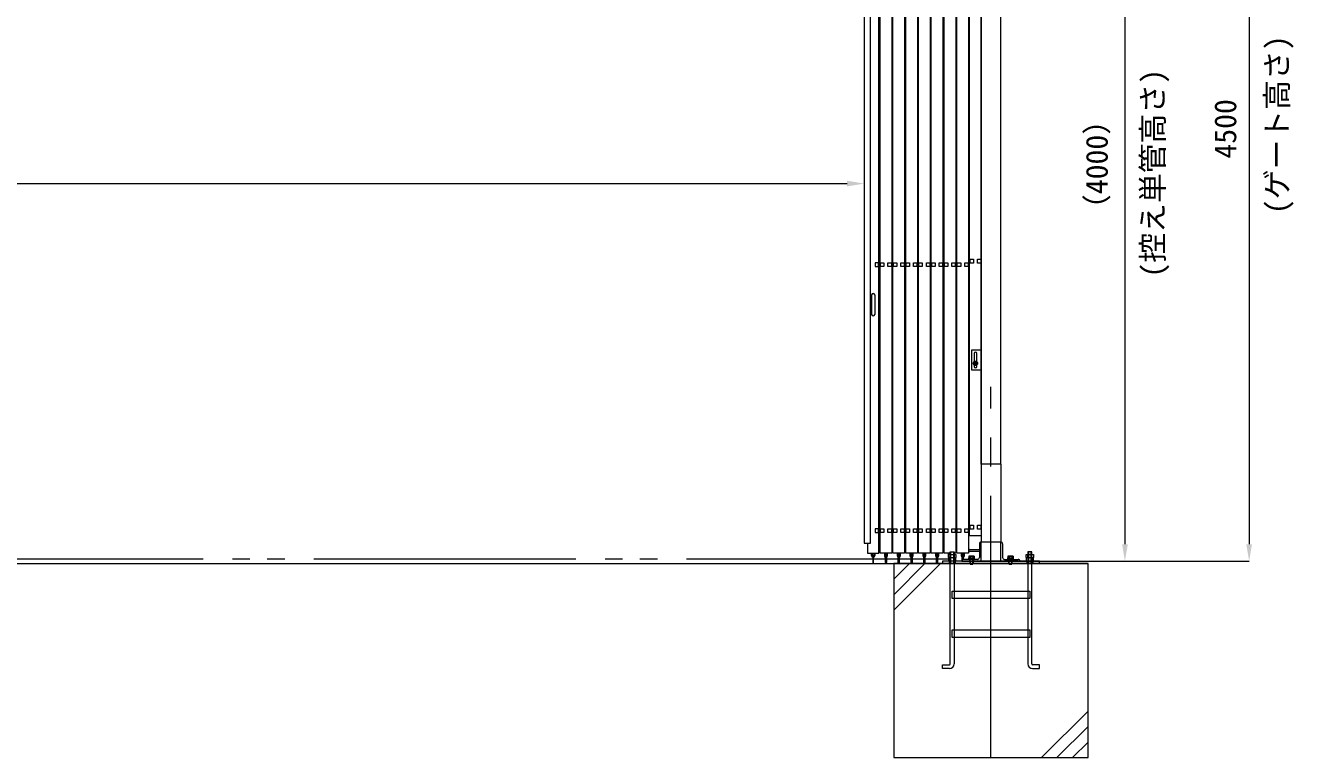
# Model space of a CAD drawing. Units: millimetres, scale not verified. Extents: x -13484 to 18716, y -23100 to 23100.
# Drawn here: x -489 to 6045, y -19060 to -15286 of the extents above; entities that cross this region are included whole.
import ezdxf
from ezdxf.enums import TextEntityAlignment as Align

# ---------------------------------------------------------------- set-up
doc = ezdxf.new("R2010")
doc.units = ezdxf.units.MM
doc.header["$LTSCALE"] = 150
for name, pattern in [('CHAIN2', [12, 9, -1, 1, -1]), ('DASHED1', [1.8, 1.2, -0.6]), ('DOUBLE_CHAIN2', [12.8, 9, -1, 0.6, -0.6, 0.6, -1])]:
    doc.linetypes.add(name, pattern=pattern)
for name, color, linetype, lineweight in [('0-4_ﾊﾝﾄﾞﾙ', 7, 'Continuous', 18), ('0-5_ﾍﾞｰｽﾗｲﾝ', 5, 'Continuous', 18), ('0-6_ﾎﾞﾙﾄ類', 2, 'Continuous', 18), ('0-8_ﾜｲﾔｰﾛｰﾌﾟ', 7, 'DOUBLE_CHAIN2', 18), ('0-9_基礎工事用PCA大', 7, 'Continuous', 18), ('0-B_寸法', 3, 'Continuous', 18), ('0-C_側固定棒', 7, 'Continuous', 18), ('0-F_大型柱', 7, 'Continuous', 18), ('1-3_中央走行棒', 7, 'Continuous', 18), ('1-4_中央走行棒右', 7, 'Continuous', 18), ('1-6_通芯', 1, 'CHAIN2', 18)]:
    doc.layers.add(name, color=color, linetype=linetype, lineweight=lineweight)
doc.styles.add('ＭＳ ゴシック', font='')
doc.styles.get('ＭＳ ゴシック').set_extended_font_data('MS Gothic')

msp = doc.modelspace()

# ---------------------------------------------------------------- linework, layer by layer
at = {"layer": '0-4_ﾊﾝﾄﾞﾙ'}
for p, q in [((3870.8, -16675.4), (3870.8, -16775.4)), ((3886.8, -16675.4), (3886.8, -16775.4))]:
    msp.add_line(p, q, dxfattribs=at)
for centre, start, end in [((3878.8, -16675.4), 0, 180), ((3878.8, -16775.4), 180, 0)]:
    msp.add_arc(centre, 8, start, end, dxfattribs=at)
at = {"layer": '0-5_ﾍﾞｰｽﾗｲﾝ'}
for p, q in [((-11764.2, -18060), (4985.8, -18060)), ((4737.8, -18048), (5816.8, -18048))]:
    msp.add_line(p, q, dxfattribs=at)
at = {"layer": '0-6_ﾎﾞﾙﾄ類'}
for p, q in [((4276.3, -18028), (4276.3, -18013.4)), ((4276.3, -18030.8), (4276.3, -18045.4)), ((4295.4, -18028), (4295.4, -18013.4)), ((4295.4, -18030.8), (4295.4, -18045.4)), ((4374, -18021), (4372.2, -18022)), ((4372.2, -18022), (4372.2, -18030.8)), ((4372.2, -18030.8), (4399.5, -18030.8)), ((4374, -18021), (4397.7, -18021)), ((4374.6, -18031), (4397.1, -18031)), ((4379, -18022), (4379, -18030.8)), ((4384.7, -18034), (4385.7, -18038)), ((4386, -18034), (4387, -18038)), ((4392.7, -18022), (4392.7, -18030.8)), ((4397.7, -18021), (4399.5, -18022)), ((4399.5, -18022), (4399.5, -18030.8)), ((4574, -18021), (4572.2, -18022)), ((4572.2, -18022), (4572.2, -18030.8)), ((4572.2, -18030.8), (4599.5, -18030.8)), ((4574, -18021), (4597.7, -18021)), ((4574.6, -18031), (4597.1, -18031)), ((4579, -18022), (4579, -18030.8)), ((4584.6, -18034), (4585.7, -18038)), ((4586, -18034), (4587, -18038)), ((4592.7, -18022), (4592.7, -18030.8)), ((4597.7, -18021), (4599.5, -18022)), ((4599.5, -18022), (4599.5, -18030.8)), ((4676.3, -18028), (4676.3, -18013.4)), ((4676.3, -18030.8), (4676.3, -18045.4)), ((4695.4, -18028), (4695.4, -18013.4)), ((4695.4, -18030.8), (4695.4, -18045.4)), ((4377.8, -18060), (4377.8, -18038)), ((4377.8, -18060), (4379.1, -18062.8)), ((4379.1, -18062.8), (4379.1, -18038)), ((4393.8, -18060), (4393.8, -18038)), ((4577.8, -18060), (4577.8, -18038)), ((4577.8, -18060), (4579.1, -18062.8)), ((4579.1, -18062.8), (4579.1, -18038)), ((4593.8, -18060), (4593.8, -18038))]:
    msp.add_line(p, q, dxfattribs=at)
for points in [[(4410.8, -17018.9), (4415.7, -17027.4), (4410.8, -17035.9), (4400.9, -17035.9), (4396, -17027.4), (4400.9, -17018.9)], [(4267.4, -18028), (4267.4, -18013.4), (4304.3, -18013.4), (4304.3, -18028), (4301.8, -18029.4), (4269.8, -18029.4)], [(4267.4, -18030.8), (4267.4, -18045.4), (4304.3, -18045.4), (4304.3, -18030.8), (4301.8, -18029.4), (4269.8, -18029.4)], [(4399.8, -18031), (4399.8, -18034), (4371.8, -18034), (4371.8, -18031)], [(4371.8, -18034), (4399.8, -18034), (4399.8, -18038), (4371.8, -18038)], [(4599.8, -18031), (4599.8, -18034), (4571.8, -18034), (4571.8, -18031)], [(4571.8, -18034), (4599.8, -18034), (4599.8, -18038), (4571.8, -18038)], [(4667.4, -18028), (4667.4, -18013.4), (4704.3, -18013.4), (4704.3, -18028), (4701.8, -18029.4), (4669.8, -18029.4)], [(4667.4, -18030.8), (4667.4, -18045.4), (4704.3, -18045.4), (4704.3, -18030.8), (4701.8, -18029.4), (4669.8, -18029.4)], [(4267.8, -18045.4), (4303.8, -18045.4), (4303.8, -18048), (4267.8, -18048)], [(4667.8, -18045.4), (4703.8, -18045.4), (4703.8, -18048), (4667.8, -18048)]]:
    msp.add_lwpolyline(points, close=True, dxfattribs=at)
for points in [[(4377.8, -18060), (4393.8, -18060), (4392.6, -18062.8)], [(4379.1, -18062.8), (4392.6, -18062.8), (4392.6, -18038)], [(4577.8, -18060), (4593.8, -18060), (4592.6, -18062.8)], [(4579.1, -18062.8), (4592.6, -18062.8), (4592.6, -18038)]]:
    msp.add_lwpolyline(points, dxfattribs=at)
for radius in [11, 8.51, 4.75, 4.21]:
    msp.add_circle((4405.8, -17027.4), radius, dxfattribs=at)
for centre, radius, start, end in [((4405.8, -17027.4), 8.89, 132.757, 167.243), ((4405.8, -17027.4), 8.89, 192.757, 227.243), ((4405.8, -17027.4), 8.89, 72.757, 107.243), ((4405.8, -17027.4), 8.89, 252.757, 287.243), ((4405.8, -17027.4), 8.89, 12.757, 47.243), ((4405.8, -17027.4), 8.89, 312.757, 347.243), ((4271.8, -18020.2), 8.96, 240, 300), ((4271.8, -18038.6), 8.96, 60, 120), ((4285.8, -17997), 32.5, 252.932, 287.068), ((4285.8, -18061.8), 32.5, 72.932, 107.068), ((4299.8, -18020.2), 8.94, 239.975, 300.025), ((4299.8, -18038.6), 8.94, 59.975, 120.025), ((4375.6, -18027), 6.04, 55.616, 124.384), ((4374.6, -18030.8), 0.19, 180, 270), ((4385.8, -18043.6), 22.6, 72.412, 107.588), ((4396.1, -18027), 6.04, 55.616, 124.384), ((4397.1, -18030.8), 0.19, 270, 0), ((4575.6, -18027), 6.04, 55.616, 124.384), ((4574.6, -18030.8), 0.19, 180, 270), ((4585.8, -18043.6), 22.6, 72.412, 107.588), ((4596.1, -18027), 6.04, 55.616, 124.384), ((4597.1, -18030.8), 0.19, 270, 0), ((4671.8, -18020.2), 8.96, 240, 300), ((4671.8, -18038.6), 8.96, 60, 120), ((4685.8, -17997), 32.5, 252.932, 287.068), ((4685.8, -18061.8), 32.5, 72.932, 107.068), ((4699.8, -18020.2), 8.94, 239.975, 300.025), ((4699.8, -18038.6), 8.94, 59.975, 120.025)]:
    msp.add_arc(centre, radius, start, end, dxfattribs=at)
at = {"layer": '0-8_ﾜｲﾔｰﾛｰﾌﾟ'}
msp.add_line((4267.4, -18037), (-9795.7, -18037), dxfattribs=at)
at = {"layer": '0-9_基礎工事用PCA大'}
for p, q in [((3985.8, -18300), (4225.8, -18060)), ((3985.8, -18220), (4145.8, -18060)), ((3985.8, -18140), (4065.8, -18060)), ((4295.4, -18240), (4295.4, -18402)), ((4676.3, -18240), (4676.3, -18402)), ((4295.4, -18440), (4295.4, -18577)), ((4676.3, -18440), (4676.3, -18577)), ((4985.8, -18820), (4745.8, -19060)), ((4985.8, -18900), (4825.8, -19060)), ((4985.8, -18980), (4905.8, -19060))]:
    msp.add_line(p, q, dxfattribs=at)
at = {"layer": '0-9_基礎工事用PCA大', "color": 4, "linetype": 'DASHED1', "lineweight": 9}
for p, q in [((4271.1, -18048), (4271.1, -18060)), ((4300.8, -18048), (4300.8, -18060)), ((4377.8, -18048), (4377.8, -18060)), ((4393.8, -18048), (4393.8, -18060)), ((4577.8, -18048), (4577.8, -18060)), ((4593.8, -18048), (4593.8, -18060)), ((4670.8, -18048), (4670.8, -18060)), ((4700.8, -18048), (4700.8, -18060)), ((4295.4, -18202), (4295.4, -18240)), ((4676.3, -18202), (4676.3, -18240)), ((4295.4, -18402), (4295.4, -18440)), ((4676.3, -18402), (4676.3, -18440))]:
    msp.add_line(p, q, dxfattribs=at)
at = {"layer": '0-9_基礎工事用PCA大'}
for points in [[(4276.3, -18576.9), (4276.3, -18000), (4295.4, -18000), (4295.4, -18202)], [(4276.3, -18062.5), (4278.8, -18060), (4278.8, -18000), (4292.9, -18000), (4292.9, -18060), (4295.4, -18062.5)], [(4695.4, -18576.9), (4695.4, -18000), (4676.3, -18000), (4676.3, -18202)], [(4695.4, -18062.5), (4692.9, -18060), (4692.9, -18000), (4678.8, -18000), (4678.8, -18060), (4676.3, -18062.5)], [(4272.4, -18600), (4235.4, -18600), (4235.4, -18581), (4272.3, -18581)], [(4699.3, -18600), (4736.3, -18600), (4736.3, -18581), (4699.4, -18581)]]:
    msp.add_lwpolyline(points, dxfattribs=at)
for points in [[(3985.8, -19060), (4985.8, -19060), (4985.8, -18060), (3985.8, -18060)], [(4235.8, -18060), (4735.8, -18060), (4735.8, -18048), (4235.8, -18048)], [(4285.8, -18202), (4685.8, -18202), (4685.8, -18240), (4285.8, -18240)], [(4285.8, -18402), (4685.8, -18402), (4685.8, -18440), (4285.8, -18440)]]:
    msp.add_lwpolyline(points, close=True, dxfattribs=at)
for centre, radius, start, end in [((4272.3, -18576.9), 4, 270, 0), ((4272.4, -18577), 23, 270, 0), ((4699.3, -18577), 23, 180, 270), ((4699.4, -18576.9), 4, 180, 270)]:
    msp.add_arc(centre, radius, start, end, dxfattribs=at)
at = {"layer": '0-B_寸法'}
for p, q in [((5815.8, -13636), (5815.8, -17960)), ((5175.8, -14136), (5175.8, -17960)), ((3832.8, -15660.6), (3832.8, -16102.2)), ((-9289.2, -16101.2), (3744.8, -16101.2)), ((4536.8, -18048), (5816.8, -18048)), ((4625.3, -18048), (5176.8, -18048))]:
    msp.add_line(p, q, dxfattribs=at)
at = {"layer": '0-B_寸法', "color": 91}
for points in [[(3744.8, -16086.5), (3832.8, -16101.2), (3744.8, -16115.9)], [(5161.2, -17960), (5175.8, -18048), (5190.5, -17960)], [(5801.2, -17960), (5815.8, -18048), (5830.5, -17960)]]:
    msp.add_solid(points, dxfattribs=at)
at = {"layer": '0-C_側固定棒'}
for points in [[(4375.8, -17862.4), (4375.8, -14247.4), (4435.8, -14247.4), (4435.8, -17917.4), (4375.8, -17917.4)], [(4395.5, -16510.9), (4378.2, -16510.9), (4378.2, -16490.9), (4395.5, -16490.9)], [(4433.5, -16510.9), (4416.2, -16510.9), (4416.2, -16490.9), (4433.5, -16490.9)], [(4395.5, -17882.4), (4378.2, -17882.4), (4378.2, -17862.4), (4395.5, -17862.4)], [(4433.5, -17882.4), (4416.2, -17882.4), (4416.2, -17862.4), (4433.5, -17862.4)]]:
    msp.add_lwpolyline(points, close=True, dxfattribs=at)
at = {"layer": '0-F_大型柱'}
for p, q in [((4435.8, -17548), (4435.8, -14098)), ((4535.8, -17548), (4535.8, -14098)), ((4398.3, -16977.4), (4398.3, -17019.4)), ((4413.3, -17019.4), (4413.3, -16977.4)), ((4398.3, -17035.5), (4398.3, -17043.4)), ((4413.3, -17043.4), (4413.3, -17035.5)), ((4425.8, -17958), (4425.8, -18028)), ((4545.8, -17958), (4545.8, -18028)), ((4415.8, -18038), (4345.8, -18038)), ((4435.8, -18048), (4535.8, -18048)), ((4555.8, -18038), (4625.8, -18038))]:
    msp.add_line(p, q, dxfattribs=at)
at = {"layer": '0-F_大型柱', "color": 4, "linetype": 'DASHED1', "lineweight": 9}
for p, q in [((4375.8, -18038), (4375.8, -18048)), ((4395.8, -18038), (4395.8, -18048)), ((4575.8, -18038), (4575.8, -18048)), ((4595.8, -18038), (4595.8, -18048))]:
    msp.add_line(p, q, dxfattribs=at)
at = {"layer": '0-F_大型柱'}
for points in [[(4435.8, -16960.4), (4385.8, -16960.4), (4385.8, -17060.4), (4435.8, -17060.4)], [(4539, -17548), (4435.8, -17548), (4435.8, -17948), (4539, -17948)]]:
    msp.add_lwpolyline(points, close=True, dxfattribs=at)
for points in [[(4335.8, -18048), (4435.8, -18048), (4435.8, -17948)], [(4635.8, -18048), (4535.8, -18048), (4535.8, -17948)], [(4376.8, -17988), (4425.8, -17988), (4425.8, -17998), (4376.8, -17998)]]:
    msp.add_lwpolyline(points, dxfattribs=at)
for centre, radius, start, end in [((4405.8, -16977.4), 7.5, 0, 180), ((4405.8, -17043.4), 7.5, 180, 0), ((4435.8, -17958), 10, 90, 180), ((4535.8, -17958), 10, 0, 90), ((4376.8, -17993), 5, 90, 270), ((4415.8, -18028), 10, 270, 0), ((4555.8, -18028), 10, 180, 270), ((4345.8, -18048), 10, 90, 180), ((4625.8, -18048), 10, 0, 90)]:
    msp.add_arc(centre, radius, start, end, dxfattribs=at)
at = {"layer": '1-3_中央走行棒'}
for p, q in [((3936.3, -18005.4), (3936.3, -18018.5)), ((3941.3, -18005.4), (3941.3, -18018.5)), ((3942.3, -18054.9), (3942.3, -18019.9)), ((3947.2, -18019.9), (3947.2, -18054.9)), ((3948.3, -18018.5), (3948.3, -18005.4)), ((3953.3, -18018.5), (3953.3, -18005.4)), ((4002.2, -18005.4), (4002.2, -18018.5)), ((4007.2, -18005.4), (4007.2, -18018.5)), ((4008.1, -18054.9), (4008.1, -18019.9)), ((4013.1, -18019.9), (4013.1, -18054.9)), ((4014.2, -18018.5), (4014.2, -18005.4)), ((4019.2, -18018.5), (4019.2, -18005.4)), ((4068, -18005.4), (4068, -18018.5)), ((4073, -18005.4), (4073, -18018.5)), ((4074, -18054.9), (4074, -18019.9)), ((4079, -18019.9), (4079, -18054.9)), ((4080, -18018.5), (4080, -18005.4)), ((4085, -18018.5), (4085, -18005.4)), ((4133.9, -18005.4), (4133.9, -18018.5)), ((4138.9, -18005.4), (4138.9, -18018.5)), ((4139.8, -18054.9), (4139.8, -18019.9)), ((4144.8, -18019.9), (4144.8, -18054.9)), ((4145.9, -18018.5), (4145.9, -18005.4)), ((4150.9, -18018.5), (4150.9, -18005.4)), ((4199.8, -18005.4), (4199.8, -18018.5)), ((4204.8, -18005.4), (4204.8, -18018.5)), ((4205.7, -18054.9), (4205.7, -18019.9)), ((4210.7, -18019.9), (4210.7, -18054.9)), ((4211.8, -18018.5), (4211.8, -18005.4)), ((4216.8, -18018.5), (4216.8, -18005.4)), ((4265.7, -18005.4), (4265.7, -18018.5)), ((4270.7, -18005.4), (4270.7, -18013.4)), ((4331.6, -18005.4), (4331.6, -18018.5)), ((4336.6, -18005.4), (4336.6, -18018.5)), ((4337.5, -18042.5), (4337.5, -18019.9)), ((4342.5, -18019.9), (4342.5, -18038.6)), ((4343.6, -18018.5), (4343.6, -18005.4)), ((4348.6, -18018.5), (4348.6, -18005.4))]:
    msp.add_line(p, q, dxfattribs=at)
for points in [[(3969.8, -13785.4), (3974.8, -13785.4), (3974.8, -18005.4), (3914.8, -18005.4), (3914.8, -13785.4), (3919.8, -13785.4)], [(4035.6, -13785.4), (4040.6, -13785.4), (4040.6, -18005.4), (3980.6, -18005.4), (3980.6, -13785.4), (3985.6, -13785.4)], [(4101.5, -13785.4), (4106.5, -13785.4), (4106.5, -18005.4), (4046.5, -18005.4), (4046.5, -13785.4), (4051.5, -13785.4)], [(4167.3, -13785.4), (4172.3, -13785.4), (4172.3, -18005.4), (4112.3, -18005.4), (4112.3, -13785.4), (4117.3, -13785.4)], [(4233.2, -13785.4), (4238.2, -13785.4), (4238.2, -18005.4), (4178.2, -18005.4), (4178.2, -13785.4), (4183.2, -13785.4)], [(4276.3, -18005.4), (4244.1, -18005.4), (4244.1, -13785.4), (4249.1, -13785.4)], [(4304.1, -13816.3), (4304.1, -18005.4), (4295.4, -18005.4)], [(4370, -14074), (4370, -18005.4), (4310, -18005.4), (4310, -13822.2)]]:
    msp.add_lwpolyline(points, dxfattribs=at)
for points in [[(3934.4, -16528.9), (3917.1, -16528.9), (3917.1, -16508.9), (3934.4, -16508.9)], [(3972.4, -16528.9), (3955.1, -16528.9), (3955.1, -16508.9), (3972.4, -16508.9)], [(4000.3, -16528.9), (3983, -16528.9), (3983, -16508.9), (4000.3, -16508.9)], [(4038.3, -16528.9), (4021, -16528.9), (4021, -16508.9), (4038.3, -16508.9)], [(4066.1, -16528.9), (4048.8, -16528.9), (4048.8, -16508.9), (4066.1, -16508.9)], [(4104.1, -16528.9), (4086.8, -16528.9), (4086.8, -16508.9), (4104.1, -16508.9)], [(4132, -16528.9), (4114.7, -16528.9), (4114.7, -16508.9), (4132, -16508.9)], [(4170, -16528.9), (4152.7, -16528.9), (4152.7, -16508.9), (4170, -16508.9)], [(4197.9, -16528.9), (4180.6, -16528.9), (4180.6, -16508.9), (4197.9, -16508.9)], [(4235.9, -16528.9), (4218.6, -16528.9), (4218.6, -16508.9), (4235.9, -16508.9)], [(4263.8, -16528.9), (4246.5, -16528.9), (4246.5, -16508.9), (4263.8, -16508.9)], [(4301.8, -16528.9), (4284.5, -16528.9), (4284.5, -16508.9), (4301.8, -16508.9)], [(4329.7, -16528.9), (4312.3, -16528.9), (4312.3, -16508.9), (4329.7, -16508.9)], [(4367.7, -16528.9), (4350.4, -16528.9), (4350.4, -16508.9), (4367.7, -16508.9)], [(3934.4, -17900.4), (3917.1, -17900.4), (3917.1, -17880.4), (3934.4, -17880.4)], [(3972.4, -17900.4), (3955.1, -17900.4), (3955.1, -17880.4), (3972.4, -17880.4)], [(4000.3, -17900.4), (3983, -17900.4), (3983, -17880.4), (4000.3, -17880.4)], [(4038.3, -17900.4), (4021, -17900.4), (4021, -17880.4), (4038.3, -17880.4)], [(4066.1, -17900.4), (4048.8, -17900.4), (4048.8, -17880.4), (4066.1, -17880.4)], [(4104.1, -17900.4), (4086.8, -17900.4), (4086.8, -17880.4), (4104.1, -17880.4)], [(4132, -17900.4), (4114.7, -17900.4), (4114.7, -17880.4), (4132, -17880.4)], [(4170, -17900.4), (4152.7, -17900.4), (4152.7, -17880.4), (4170, -17880.4)], [(4197.9, -17900.4), (4180.6, -17900.4), (4180.6, -17880.4), (4197.9, -17880.4)], [(4235.9, -17900.4), (4218.6, -17900.4), (4218.6, -17880.4), (4235.9, -17880.4)], [(4263.8, -17900.4), (4246.5, -17900.4), (4246.5, -17880.4), (4263.8, -17880.4)], [(4301.8, -17900.4), (4284.5, -17900.4), (4284.5, -17880.4), (4301.8, -17880.4)], [(4329.7, -17900.4), (4312.3, -17900.4), (4312.3, -17880.4), (4329.7, -17880.4)], [(4367.7, -17900.4), (4350.4, -17900.4), (4350.4, -17880.4), (4367.7, -17880.4)]]:
    msp.add_lwpolyline(points, close=True, dxfattribs=at)
for centre, radius, start, end in [((3944.8, -18018.5), 8.51, 180, 252.537), ((3944.8, -18018.5), 3.5, 180, 223.213), ((3944.8, -18019.9), 2.5, 0, 180), ((3944.8, -18018.5), 3.5, 314.408, 0), ((3944.8, -18018.5), 8.51, 286.746, 0), ((4010.7, -18018.5), 8.51, 180, 252.537), ((4010.7, -18018.5), 3.5, 180, 223.213), ((4010.6, -18019.9), 2.5, 0, 180), ((4010.7, -18018.5), 3.5, 314.408, 0), ((4010.7, -18018.5), 8.51, 286.746, 0), ((4076.5, -18018.5), 8.51, 180, 252.537), ((4076.5, -18018.5), 3.5, 180, 223.213), ((4076.5, -18019.9), 2.5, 0, 180), ((4076.5, -18018.5), 3.5, 314.408, 0), ((4076.5, -18018.5), 8.51, 286.746, 0), ((4142.4, -18018.5), 8.51, 180, 252.537), ((4142.4, -18018.5), 3.5, 180, 223.213), ((4142.3, -18019.9), 2.5, 0, 180), ((4142.4, -18018.5), 3.5, 314.408, 0), ((4142.4, -18018.5), 8.51, 286.746, 0), ((4208.3, -18018.5), 8.51, 180, 252.537), ((4208.3, -18018.5), 3.5, 180, 223.213), ((4208.2, -18019.9), 2.5, 0, 180), ((4208.3, -18018.5), 3.5, 314.408, 0), ((4208.3, -18018.5), 8.51, 286.746, 0), ((4274.2, -18018.5), 8.51, 180, 216.697), ((4340.1, -18018.5), 8.51, 180, 252.537), ((4340.1, -18018.5), 3.5, 180, 223.213), ((4340, -18019.9), 2.5, 0, 180), ((4340.1, -18018.5), 3.5, 314.408, 0), ((4340.1, -18018.5), 8.51, 286.746, 0), ((3944.8, -18054.9), 2.5, 180, 0), ((4010.6, -18054.9), 2.5, 180, 0), ((4076.5, -18054.9), 2.5, 180, 0), ((4142.3, -18054.9), 2.5, 180, 0), ((4208.2, -18054.9), 2.5, 180, 0)]:
    msp.add_arc(centre, radius, start, end, dxfattribs=at)
at = {"layer": '1-4_中央走行棒右'}
for p, q in [((3870.3, -18018.5), (3870.3, -18005.4)), ((3875.2, -18018.5), (3875.2, -18005.4)), ((3876.3, -18019.9), (3876.3, -18054.9)), ((3881.3, -18054.9), (3881.3, -18019.9)), ((3882.3, -18005.4), (3882.3, -18018.5)), ((3887.2, -18005.4), (3887.2, -18018.5))]:
    msp.add_line(p, q, dxfattribs=at)
msp.add_lwpolyline([(3848.8, -17955.4), (3848.8, -18005.4), (3908.8, -18005.4), (3908.8, -13785.4), (3903.8, -13785.4)], dxfattribs=at)
for points in [[(3832.8, -17955.4), (3864.8, -17955.4), (3864.8, -15205.4), (3832.8, -15205.4)], [(3889.2, -16528.9), (3906.4, -16528.9), (3906.4, -16508.9), (3889.2, -16508.9)], [(3889.2, -17900.4), (3906.4, -17900.4), (3906.4, -17880.4), (3889.2, -17880.4)]]:
    msp.add_lwpolyline(points, close=True, dxfattribs=at)
for centre, radius, start, end in [((3878.7, -18018.5), 8.51, 180, 253.254), ((3878.7, -18018.5), 3.5, 180, 225.592), ((3878.8, -18019.9), 2.5, 0, 180), ((3878.7, -18018.5), 8.51, 287.463, 0), ((3878.7, -18018.5), 3.5, 316.787, 0), ((3878.8, -18054.9), 2.5, 180, 0)]:
    msp.add_arc(centre, radius, start, end, dxfattribs=at)
at = {"layer": '1-6_通芯'}
msp.add_line((4485.8, -19060), (4485.8, -17148), dxfattribs=at)

# ---------------------------------------------------------------- texts
at = {"layer": '0-B_寸法', "style": 'ＭＳ ゴシック'}
for s, p in [('(ゲート高さ)', (6048.8, -16258.8)), ('(控え単管高さ)', (5408.8, -16585.6)), ('4500', (5783.2, -15972.5)), ('（4000）', (5121, -16309.5))]:
    msp.add_text(s, height=112.6, rotation=90, dxfattribs=at).set_placement(p, align=Align.BOTTOM_LEFT)

doc.saveas('drawing.dxf')
